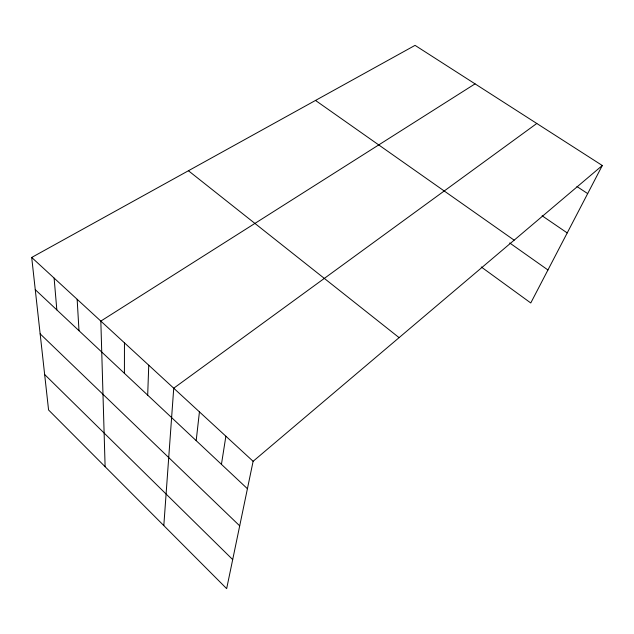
<?xml version="1.0" encoding="UTF-8"?>
<svg xmlns="http://www.w3.org/2000/svg" width="634" height="634" viewBox="0 0 634 634"><rect width="100%" height="100%" fill="white"/><g stroke="black" fill="none" stroke-linecap="round" stroke-linejoin="round"><path stroke-width="0.95" d="M124.415 373.315L124.454 342.851M147.69 395.156L148.752 365.208M163.81 525.586L173.732 388.206L536.792 123.479M196.183 440.646L199.433 411.87M221.44 464.35L225.878 436.224M602.3 165.506L253.117 461.298L226.655 588.637L48.572 409.984L31.7 257.452L415.056 45.363L602.3 165.506L530.769 302.973L481.238 266.954M475.056 83.862L100.83 321.097L105.117 466.703M576.948 186.539L587.678 193.6M542.102 215.766L567.216 232.924M315.494 100.441L514.15 240.175M509.712 242.973L547.942 269.973M188.425 170.744L399.095 337.637M31.7 257.452L253.117 461.298M35.266 289.675L247.418 488.719M40.148 333.849L239.7 525.855M44.649 374.512L232.694 559.576M54.112 278.088L56.838 309.915M77.15 299.296L78.996 330.702"/></g></svg>
